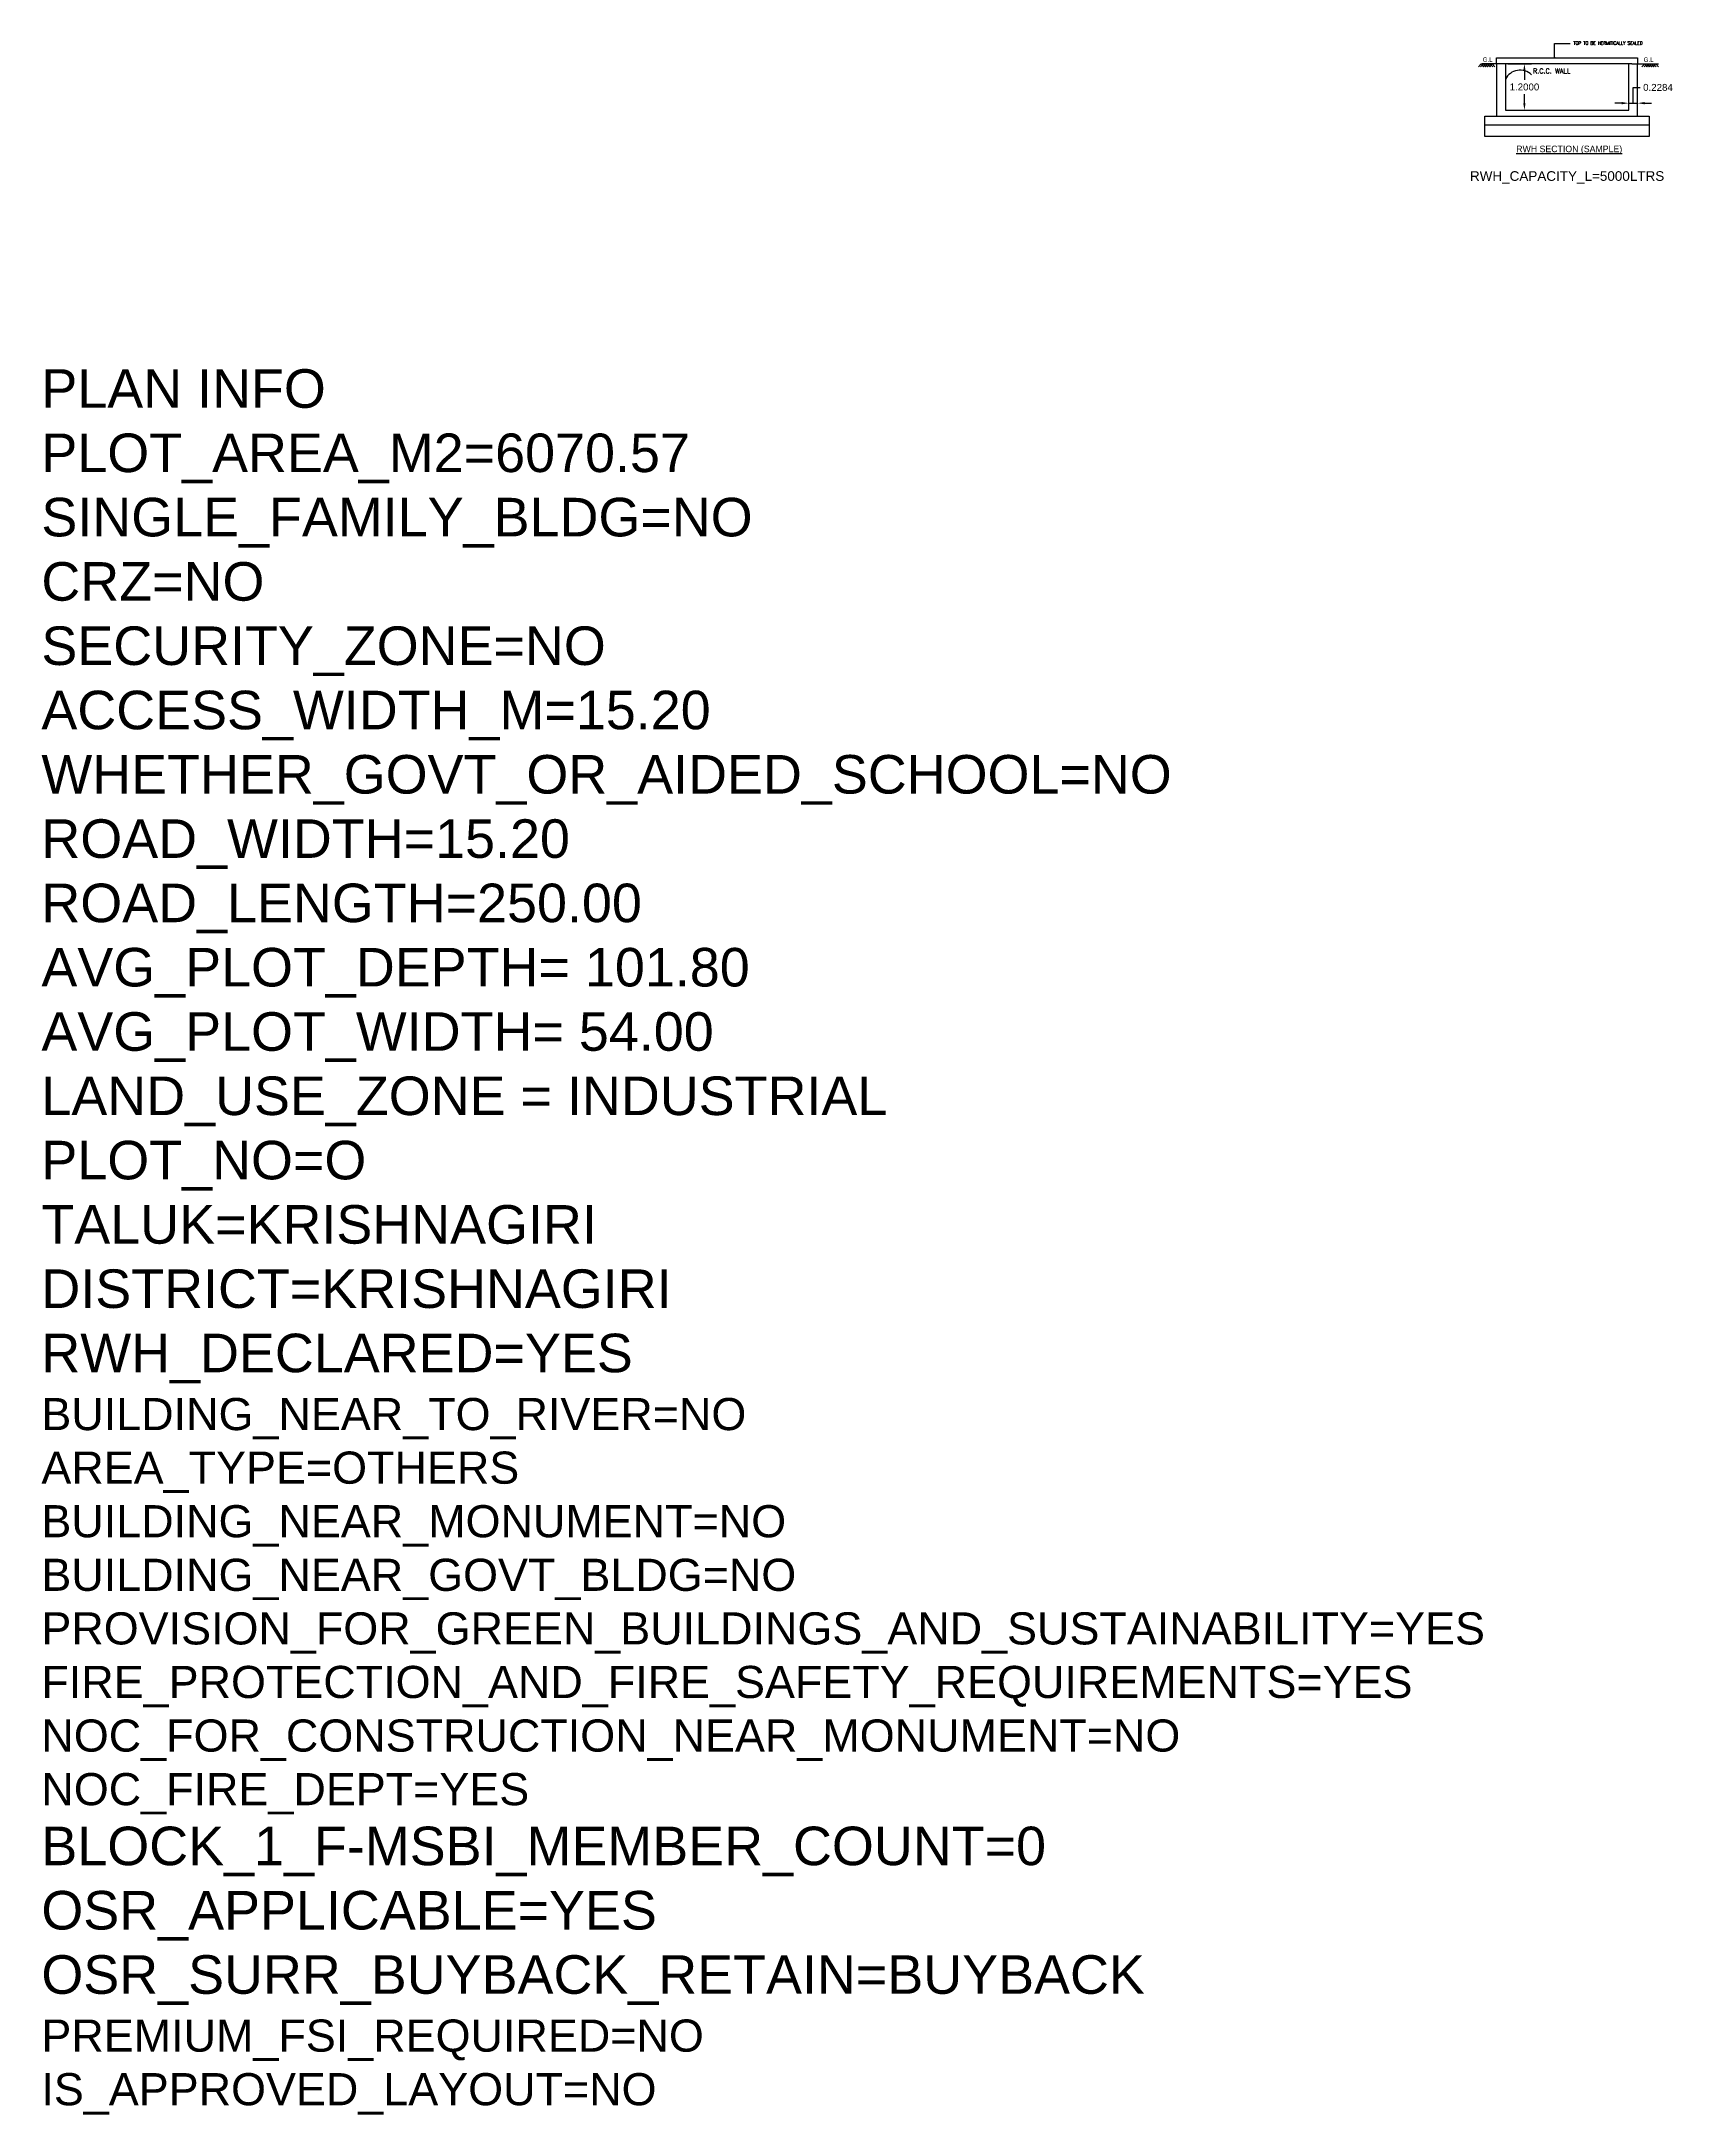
# Model space of a CAD drawing. Header units: metres. Extents: x 1521 to 1862, y -130 to 121.
# Drawn here: x 1523.8 to 1566.1, y -130.4 to -76.7 of the extents above; entities that cross this region are included whole.
import ezdxf

# ---------------------------------------------------------------- set-up
doc = ezdxf.new("R2010")
doc.units = ezdxf.units.M
doc.header["$MEASUREMENT"] = 0
doc.layers.get('DEFPOINTS').update_dxf_attribs({"lineweight": 9})
doc.layers.add('DIM', color=8, linetype='Continuous', lineweight=15)
doc.layers.add('ED', color=30, linetype='Continuous', lineweight=30)
for name, color, linetype in [('FURN', 156, 'Continuous'), ('PATH_WAY', 4, 'Continuous'), ('RWH', 130, 'Continuous'), ('TE', 7, 'Continuous'), ('WAL', 1, 'Continuous'), ('WALL', 251, 'Continuous')]:
    doc.layers.add(name, color=color, linetype=linetype)
doc.layers.add('PLAN_INFO', color=1, linetype='Continuous', plot=False)
doc.styles.get("Standard").update_dxf_attribs({"font": 'arial.ttf'})
doc.styles.add('T', font='ROMI____.pfb', dxfattribs={"width": 1.2, "height": 24})
doc.styles.add('T1', font='ROMANS.shx', dxfattribs={"width": 0.96, "height": 4})
doc.styles.add('UATEXT', font='GOTHIC.TTF')
doc.dimstyles.get("Standard").update_dxf_attribs({"dimtxt": 0.18, "dimasz": 0.18, "dimexe": 0.18, "dimexo": 0.0625, "dimgap": 0.09, "dimtad": 0, "dimtih": 1, "dimtoh": 1, "dimdec": 4, "dimzin": 0, "dimdsep": 46, "dimtxsty": 'Standard', "dimcen": 0.09, "dimadec": 0, "dimazin": 0, "dimtfac": 1, "dimtdec": 4, "dimtofl": 0, "dimtmove": 0, "dimatfit": 3, "dimfxl": 0, "dimtolj": 1, "dimtzin": 0, "dimarcsym": 0})

# ---------------------------------------------------------------- blocks, each defined once
blk = doc.blocks.new('ARROW2')
at = {"layer": 'FURN'}
for points in [[(0, 0, 0, 1.41, 0), (-4, 4, 1.41, 1.41, 0)], [(0, 0, 0, 1.41, 0), (4, 4, 1.41, 1.41, 0)]]:
    blk.add_lwpolyline(points, format="xyseb", dxfattribs=at)
blk = doc.blocks.new('*D24')
at = {"layer": 'DEFPOINTS', "color": 0}
for p in [(1564.921, -78.462), (1565.15, -78.281), (1565.15, -78.462)]:
    blk.add_point(p, dxfattribs=at)
at = {"layer": 'ED', "color": 0, "lineweight": -2}
for p, q in [((1565.036, -78.281), (1565.036, -77.873)), ((1565.036, -77.873), (1565.216, -77.873)), ((1564.741, -78.281), (1564.561, -78.281)), ((1564.921, -78.4), (1564.921, -78.101)), ((1564.921, -78.281), (1565.15, -78.281)), ((1565.15, -78.4), (1565.15, -78.101)), ((1565.33, -78.281), (1565.51, -78.281))]:
    blk.add_line(p, q, dxfattribs=at)
at = {"layer": 'ED', "color": 0}
for points in [[(1564.741, -78.251), (1564.741, -78.311), (1564.921, -78.281)], [(1565.33, -78.251), (1565.33, -78.311), (1565.15, -78.281)]]:
    blk.add_solid(points, dxfattribs=at)
at = {"layer": 'ED', "color": 0, "insert": (1565.679, -77.873), "char_height": 0.18, "attachment_point": 5}
blk.add_mtext('\\A1;0.2284', dxfattribs=at)
blk = doc.blocks.new('*D25')
at = {"layer": 'DEFPOINTS', "color": 0}
for p in [(1561.725, -77.262), (1562.217, -77.262), (1561.725, -78.462)]:
    blk.add_point(p, dxfattribs=at)
at = {"layer": 'RWH', "color": 0, "lineweight": -2}
for p, q in [((1561.788, -77.262), (1562.397, -77.262)), ((1562.217, -77.442), (1562.217, -77.68)), ((1561.788, -78.462), (1562.397, -78.462)), ((1562.217, -78.282), (1562.217, -78.044))]:
    blk.add_line(p, q, dxfattribs=at)
at = {"layer": 'RWH', "color": 0}
for points in [[(1562.187, -77.442), (1562.247, -77.442), (1562.217, -77.262)], [(1562.187, -78.282), (1562.247, -78.282), (1562.217, -78.462)]]:
    blk.add_solid(points, dxfattribs=at)
at = {"layer": 'RWH', "color": 0, "insert": (1562.217, -77.862), "char_height": 0.18, "attachment_point": 5}
blk.add_mtext('\\A1;1.2000', dxfattribs=at)

msp = doc.modelspace()

# ---------------------------------------------------------------- linework, layer by layer
at = {"layer": 'DEFPOINTS', "color": 0, "linetype": 'ByBlock'}
for p in [(1562.0866, -77.26201), (1562.0866, -78.46201)]:
    msp.add_point(p, dxfattribs=at)
at = {"layer": 'FURN'}
for p, q in [((1562.99782, -76.73306), (1563.40014, -76.73306)), ((1562.99782, -77.11191), (1562.99782, -76.73306))]:
    msp.add_line(p, q, dxfattribs=at)
msp.add_arc((1562.10151, -77.84536), 0.42035, 44.836453, 153.695818, dxfattribs=at)
at = {"layer": 'WAL', "color": 12}
for p, q in [((1561.02214, -77.33673), (1561.09452, -77.26059)), ((1561.07925, -77.33673), (1561.15162, -77.26059)), ((1561.16689, -77.33673), (1561.09452, -77.26059)), ((1561.13635, -77.33673), (1561.20872, -77.26059)), ((1561.22399, -77.33673), (1561.15162, -77.26059)), ((1561.19345, -77.33673), (1561.26582, -77.26059)), ((1561.28109, -77.33673), (1561.20872, -77.26059)), ((1561.25055, -77.33673), (1561.32292, -77.26059)), ((1561.30765, -77.33673), (1561.38003, -77.26059)), ((1561.3953, -77.33673), (1561.32292, -77.26059)), ((1565.26242, -77.33673), (1565.33479, -77.26059)), ((1565.31952, -77.33673), (1565.3919, -77.26059)), ((1565.40717, -77.33673), (1565.33479, -77.26059)), ((1565.37663, -77.33673), (1565.449, -77.26059)), ((1565.46427, -77.33673), (1565.3919, -77.26059)), ((1565.43373, -77.33673), (1565.5061, -77.26059)), ((1565.52137, -77.33673), (1565.449, -77.26059)), ((1565.49083, -77.33673), (1565.5632, -77.26059)), ((1565.57847, -77.33673), (1565.5061, -77.26059)), ((1565.54793, -77.33673), (1565.62031, -77.26059)), ((1565.63558, -77.33673), (1565.5632, -77.26059)), ((1565.69268, -77.33673), (1565.62031, -77.26059))]:
    msp.add_line(p, q, dxfattribs=at)
at = {"layer": 'WAL', "color": 7}
for p, q in [((1561.64904, -77.26201), (1561.11169, -77.26201)), ((1564.99758, -77.26201), (1565.6902, -77.26201))]:
    msp.add_line(p, q, dxfattribs=at)
at = {"layer": 'WAL', "color": 1}
for p, q in [((1561.33819, -77.33673), (1561.26582, -77.26059)), ((1561.4524, -77.33673), (1561.38003, -77.26059))]:
    msp.add_line(p, q, dxfattribs=at)
at = {"layer": 'WALL'}
for p, q in [((1561.49676, -77.26201), (1561.49676, -77.10973)), ((1561.49676, -77.10973), (1564.92144, -77.10973)), ((1561.49676, -77.26201), (1561.49676, -78.46201)), ((1564.99758, -77.26201), (1561.64904, -77.26201)), ((1561.72517, -77.26201), (1561.72517, -78.46201)), ((1564.92144, -77.10973), (1565.14985, -77.10973)), ((1564.92144, -78.46201), (1564.92144, -77.26201)), ((1565.14985, -77.10973), (1565.14985, -77.26201)), ((1565.14985, -78.61428), (1565.14985, -77.26201)), ((1561.49676, -78.46201), (1561.49676, -78.61428)), ((1561.72517, -78.46201), (1564.92144, -78.46201)), ((1561.19222, -79.14723), (1561.19222, -78.61428)), ((1561.19222, -78.61428), (1561.49676, -78.61428)), ((1561.19222, -78.84269), (1565.45439, -78.84269)), ((1561.49676, -78.61428), (1565.14985, -78.61428)), ((1565.14985, -78.61428), (1565.45439, -78.61428)), ((1565.45439, -78.61428), (1565.45439, -79.14723)), ((1565.45439, -79.14723), (1561.19222, -79.14723))]:
    msp.add_line(p, q, dxfattribs=at)

# ---------------------------------------------------------------- block references
at = {"layer": 'DIM', "xscale": -0.006344696969696999, "yscale": 0.006344696969696999, "zscale": 0.0063446969696914}
msp.add_blockref('ARROW2', (1562.99782, -77.11191), dxfattribs=at)
at = {"layer": 'DIM', "xscale": -0.006344696969825, "yscale": 0.006344696969696999, "zscale": 0.0063446969696914, "rotation": 316.4060953670703}
msp.add_blockref('ARROW2', (1561.72469, -77.65908), dxfattribs=at)

# ---------------------------------------------------------------- texts
at = {"layer": 'PATH_WAY', "style": 'UATEXT'}
msp.add_text('%%URWH SECTION (SAMPLE)', height=0.1695954, dxfattribs=at).set_placement((1562.00475, -79.5516))
at = {"layer": 'PLAN_INFO', "insert": (1523.77295, -85.1791), "char_height": 1, "width": 39.7779398, "attachment_point": 1}
msp.add_mtext('PLAN INFO\\PPLOT_AREA_M2=6070.57\\PSINGLE_FAMILY_BLDG=NO\\PCRZ=NO\\PSECURITY_ZONE=NO\\PACCESS_WIDTH_M=15.20\\PWHETHER_GOVT_OR_AIDED_SCHOOL=NO\\PROAD_WIDTH=15.20\\PROAD_LENGTH=250.00\\PAVG_PLOT_DEPTH= 101.80\\PAVG_PLOT_WIDTH= 54.00\\PLAND_USE_ZONE = INDUSTRIAL\\PPLOT_NO=O \\PTALUK=KRISHNAGIRI\\PDISTRICT=KRISHNAGIRI\\PRWH_DECLARED=YES\\P{\\H0.83333x;BUILDING_NEAR_TO_RIVER=NO\\PAREA_TYPE=OTHERS\\PBUILDING_NEAR_MONUMENT=NO\\PBUILDING_NEAR_GOVT_BLDG=NO\\PPROVISION_FOR_GREEN_BUILDINGS_AND_SUSTAINABILITY=YES\\PFIRE_PROTECTION_AND_FIRE_SAFETY_REQUIREMENTS=YES\\PNOC_FOR_CONSTRUCTION_NEAR_MONUMENT=NO\\PNOC_FIRE_DEPT=YES\\P\\H1.2x;BLOCK_1_F-MSBI_MEMBER_COUNT=0\\P}OSR_APPLICABLE=YES\\POSR_SURR_BUYBACK_RETAIN=BUYBACK\\P{\\H0.83333x;PREMIUM_FSI_REQUIRED=NO\\PIS_APPROVED_LAYOUT=NO}', dxfattribs=at)
at = {"layer": 'RWH', "insert": (1563.32331, -80.20606), "char_height": 0.25, "attachment_point": 5}
msp.add_mtext_dynamic_manual_height_columns('RWH_CAPACITY_L=5000LTRS', width=9.3695657, gutter_width=0.9, heights=[0], dxfattribs=at)
at = {"layer": 'TE', "color": 1, "style": 'T', "width": 0.96}
for p in [(1561.1357, -77.20976), (1565.3061, -77.20976)]:
    msp.add_text('G.L', height=0.114205, dxfattribs=at).set_placement(p)
at = {"layer": 'WALL', "color": 2, "style": 'T1', "width": 0.96}
for s, height, p in [('TOP TO BE HERMITICALLY SEALED', 0.0832741, (1563.48614, -76.76432)), ('R.C.C. WALL', 0.1268939, (1562.44018, -77.51013))]:
    msp.add_text(s, height=height, dxfattribs=at).set_placement(p)

# ---------------------------------------------------------------- dimensions: what is measured, and where the dimension line sits
at = {"layer": 'ED'}
dim = msp.add_linear_dim(base=(1565.14985, -78.28149), p1=(1564.92144, -78.46201), p2=(1565.14985, -78.46201), dimstyle='Standard', override={"dimscale": 1, "dimtxt": 0.18, "dimtmove": 1, "dimfxl": 5}, dxfattribs=at)
dim.commit()
dim.dimension.update_dxf_attribs({"geometry": '*D24', "text_midpoint": (1565.30564, -77.87269)})
at = {"layer": 'RWH'}
dim = msp.add_linear_dim(base=(1562.2175, -77.26201), p1=(1561.72517, -78.46201), p2=(1561.72517, -77.26201), angle=90, dimstyle='Standard', override={"dimscale": 1}, dxfattribs=at)
dim.commit()
dim.dimension.update_dxf_attribs({"geometry": '*D25', "text_midpoint": (1562.2175, -77.86201)})

doc.saveas('drawing.dxf')
